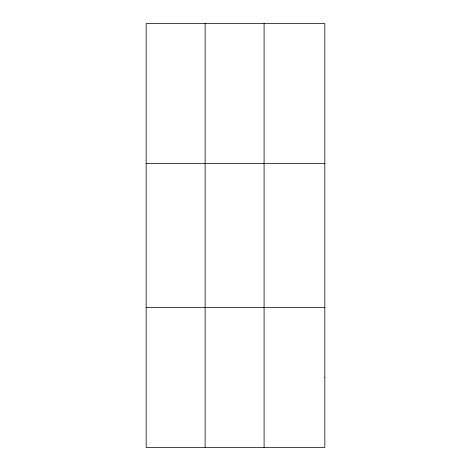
<?xml version="1.0" encoding="UTF-8"?>
<svg xmlns="http://www.w3.org/2000/svg" width="471" height="471" viewBox="0 0 471 471"><rect width="100%" height="100%" fill="white"/><g stroke="black" fill="none" stroke-linecap="round" stroke-linejoin="round"><path stroke-width="0.71" d="M205.126 23.55L205.126 447.45M264.09 23.55L264.09 447.45M146.163 163.437L324.837 163.437M146.163 307.563L324.837 307.563M324.837 377.507L324.837 447.45L146.163 447.45L146.163 23.55L324.837 23.55L324.837 377.507"/></g></svg>
